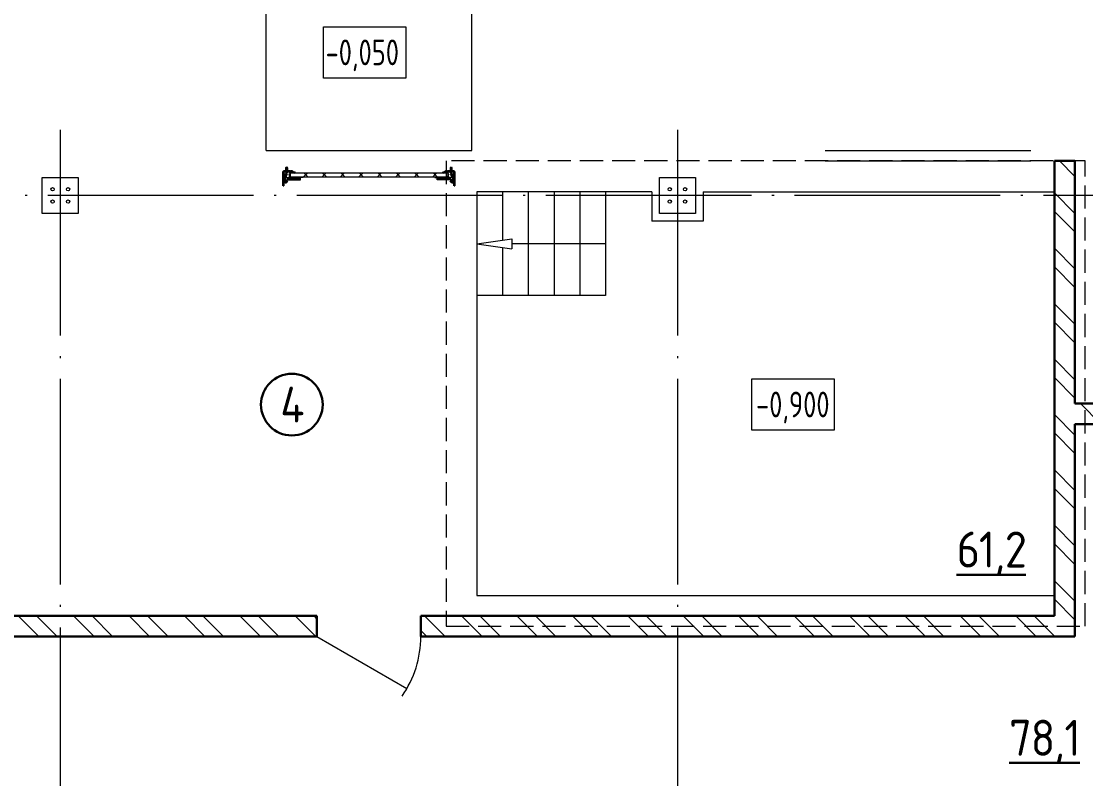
# Model space of a CAD drawing. Extents: x -965262 to 1142518, y -357520 to 71675.
# Drawn here: x -39857 to -29508, y -168826 to -161459 of the extents above; entities that cross this region are included whole.
import ezdxf

# ---------------------------------------------------------------- set-up
doc = ezdxf.new("R2010")
doc.units = 0
doc.header["$LTSCALE"] = 10
doc.linetypes.add('AM_DIN_F_W050x2', pattern=[3.125, 2.25, -0.875])
doc.linetypes.add('DOTE', pattern=[2.42, 2, -0.2, 0.02, -0.2])
doc.layers.get('0').update_dxf_attribs({"linetype": 'CONTINUOUS', "lineweight": 30})
doc.layers.add('DOTE', color=7, linetype='DOTE', lineweight=9)
doc.styles.add('GOST 2.304', font='isocpeur.ttf', dxfattribs={"width": 0.75, "height": 250})
doc.styles.add('GOST-2.304_Type-B', font='isocpeur.ttf', dxfattribs={"width": 0.9})

# ---------------------------------------------------------------- blocks, each defined once
blk = doc.blocks.new('anchor.bolt')
for p, q in [((-0.07, 0), (-0.07, -0.72)), ((0.07, 0), (0.07, -0.06)), ((-0.1, -0.04), (-0.07, -0.03)), ((-0.1, -0.04), (0.09, -0.06)), ((0.07, -0.07), (-0.1, -0.04)), ((-0.1, -0.11), (-0.07, -0.1)), ((-0.1, -0.11), (0.09, -0.13)), ((0.07, -0.14), (-0.1, -0.11)), ((-0.1, -0.18), (-0.07, -0.17)), ((-0.1, -0.18), (0.09, -0.2)), ((0.07, -0.21), (-0.1, -0.18)), ((-0.1, -0.25), (-0.07, -0.24)), ((-0.1, -0.25), (0.09, -0.27)), ((0.07, -0.28), (-0.1, -0.25)), ((-0.1, -0.32), (-0.07, -0.31)), ((-0.1, -0.32), (0.09, -0.34)), ((0.07, -0.35), (-0.1, -0.32)), ((-0.1, -0.39), (-0.07, -0.38)), ((-0.1, -0.39), (0.09, -0.41)), ((0.07, -0.42), (-0.1, -0.39)), ((-0.1, -0.46), (-0.07, -0.45)), ((-0.1, -0.46), (0.09, -0.48)), ((0.07, -0.49), (-0.1, -0.46)), ((-0.1, -0.53), (-0.07, -0.52)), ((-0.1, -0.53), (0.09, -0.55)), ((0.07, -0.56), (-0.1, -0.53)), ((-0.09, -0.6), (-0.07, -0.59)), ((-0.09, -0.6), (0.09, -0.62)), ((0.07, -0.63), (-0.09, -0.6)), ((-0.07, -0.72), (0, -0.8)), ((-0.04, -0.62), (-0.06, -0.63)), ((-0.06, -0.64), (-0.06, -0.63)), ((-0.06, -0.73), (-0.06, -0.64)), ((0, -0.79), (-0.06, -0.73)), ((-0.01, -0.63), (-0.04, -0.62)), ((-0.03, -0.63), (0, -0.79)), ((-0.03, -0.63), (0.01, -0.78)), ((-0.02, -0.63), (0.01, -0.77)), ((-0.01, -0.63), (0.02, -0.76)), ((0.03, -0.69), (-0.01, -0.63)), ((0, -0.64), (0.03, -0.75)), ((0, -0.8), (0.07, -0.72)), ((0, -0.79), (0.03, -0.74)), ((0.01, -0.66), (0.03, -0.74)), ((0.03, -0.74), (0.03, -0.69)), ((0.07, -0.06), (0.09, -0.06)), ((0.09, -0.06), (0.07, -0.07)), ((0.07, -0.07), (0.07, -0.13)), ((0.07, -0.13), (0.09, -0.13)), ((0.09, -0.13), (0.07, -0.14)), ((0.07, -0.14), (0.07, -0.2)), ((0.07, -0.2), (0.09, -0.2)), ((0.09, -0.2), (0.07, -0.21)), ((0.07, -0.21), (0.07, -0.27)), ((0.07, -0.27), (0.09, -0.27)), ((0.09, -0.27), (0.07, -0.28)), ((0.07, -0.28), (0.07, -0.34)), ((0.07, -0.33), (0.09, -0.34)), ((0.09, -0.34), (0.07, -0.35)), ((0.07, -0.35), (0.07, -0.41)), ((0.07, -0.4), (0.09, -0.41)), ((0.09, -0.41), (0.07, -0.42)), ((0.07, -0.42), (0.07, -0.48)), ((0.07, -0.47), (0.09, -0.48)), ((0.09, -0.48), (0.07, -0.49)), ((0.07, -0.49), (0.07, -0.55)), ((0.07, -0.55), (0.09, -0.55)), ((0.09, -0.55), (0.07, -0.56)), ((0.07, -0.56), (0.07, -0.62)), ((0.09, -0.62), (0.07, -0.63)), ((0.07, -0.62), (0.09, -0.62)), ((0.07, -0.63), (0.07, -0.72))]:
    blk.add_line(p, q)
blk.add_arc((0.16, -0.64), 0.222, 187.9982, 219.836)
blk = doc.blocks.new('Крепеж_ворот')
at = {"lineweight": 15}
h = blk.add_hatch(dxfattribs=at)
h.set_pattern_fill('ANSI31', color=256, scale=2, angle=180)
h.set_pattern_definition([(225, (746089.599, 74802.7244), (4.49013, -4.49013), [])])
h.paths.add_polyline_path([(746087, 74804), (746087, 74802), (746091, 74802), (746094, 74802), (746094, 74804)], flags=17)
h.paths.add_polyline_path([(746116, 74802, 0.165118), (746120, 74803), (746124, 74806, -0.301689), (746131, 74807), (746135, 74805, 0.130081), (746138, 74804), (746142, 74804), (746142, 74806), (746138, 74806, -0.130081), (746136, 74807), (746133, 74809, 0.301689), (746123, 74808), (746118, 74805, -0.165112), (746116, 74804), (746064, 74804, -0.414223), (746061, 74807), (746061, 74868), (746059, 74868), (746059, 74869), (746059, 74870), (746059, 74870), (746059, 74871), (746059, 74872), (746059, 74872), (746059, 74873), (746059, 74874), (746059, 74875), (746059, 74876), (746059, 74876), (746059, 74877), (746059, 74877), (746059, 74878), (746059, 74879), (746059, 74879), (746061, 74879), (746061, 74945), (746058, 74945), (746058, 74807, 0.41422), (746064, 74802)])
h = blk.add_hatch(dxfattribs=at)
h.set_pattern_fill('ANSI31', color=256, scale=2, angle=90)
h.set_pattern_definition([(135, (736343.8085, 75928.334), (-4.490128, -4.490128), [])])
edge = h.paths.add_edge_path()
edge.add_ellipse((746065, 74838), major_axis=(-1.67, 1.67), ratio=1, start_angle=45, end_angle=135, ccw=False)
edge.add_line((746063, 74838), (746063, 74868))
edge.add_line((746063, 74868), (746061, 74868))
edge.add_line((746061, 74868), (746061, 74838))
edge.add_ellipse((746065, 74838), major_axis=(-2.89, 2.89), ratio=1, start_angle=45, end_angle=135)
edge.add_line((746065, 74834), (746097, 74834))
edge.add_line((746097, 74834), (746097, 74836))
edge.add_line((746097, 74836), (746065, 74836))
edge = h.paths.add_edge_path()
edge.add_ellipse((746065, 74890), major_axis=(2.89, 2.89), ratio=1, start_angle=106, end_angle=135)
edge.add_line((746061, 74890), (746061, 74879))
edge.add_line((746061, 74879), (746063, 74879))
edge.add_line((746063, 74879), (746063, 74890))
edge.add_ellipse((746065, 74890), major_axis=(-1.67, 1.67), ratio=1, start_angle=16, end_angle=45, ccw=False)
edge.add_line((746063, 74891), (746070, 74904))
edge.add_ellipse((746079, 74899), major_axis=(7.45, 7.45), ratio=1, start_angle=-3, end_angle=106, ccw=False)
edge.add_line((746087, 74906), (746097, 74894))
edge.add_line((746097, 74894), (746099, 74895))
edge.add_line((746099, 74895), (746088, 74907))
edge.add_ellipse((746079, 74899), major_axis=(8.67, 8.67), ratio=1, start_angle=-3, end_angle=106)
edge.add_line((746068, 74905), (746062, 74892))
h = blk.add_hatch(color=256, dxfattribs=at)
h.dxf.hatch_style = 1
h.paths.add_polyline_path([(746146, 74809), (746143, 74810, 0.10613), (746142, 74810), (746136, 74809, -0.181324), (746135, 74810, 0.335683), (746120, 74809, -0.119126), (746119, 74809, 0.371631), (746118, 74808), (746118, 74808, 0.451909), (746119, 74807, 0.124341), (746121, 74808, -0.343618), (746134, 74808, 0.181324), (746137, 74808), (746143, 74808, -0.110452), (746143, 74808), (746147, 74807, -0.710497), (746147, 74805), (746143, 74804), (746136, 74804, -0.178994), (746133, 74805, 0.369834), (746130, 74805, -0.178993), (746127, 74804), (746122, 74804, 0.120709), (746122, 74804), (746120, 74803, -0.017147), (746119, 74802, 0.538795), (746120, 74802), (746127, 74802, 0.207608), (746131, 74804, -0.433918), (746132, 74804, 0.207608), (746135, 74802), (746143, 74802, 0.079707), (746143, 74802), (746148, 74804, 0.461502), (746149, 74807, -0.250825), (746149, 74808, -0.128039), (746173, 74816, 0.416657), (746174, 74816), (746174, 74817, 0.409849), (746173, 74817, 0.127248)])
for p, q in [((746058, 74807), (746058, 74945)), ((746058, 74945), (746061, 74945)), ((746061, 74879), (746061, 74945)), ((746059, 74879), (746063, 74879)), ((746059, 74868), (746059, 74879)), ((746059, 74868), (746063, 74868)), ((746061, 74879), (746061, 74890)), ((746061, 74807), (746061, 74868)), ((746061, 74838), (746061, 74868)), ((746068, 74905), (746062, 74892)), ((746070, 74904), (746063, 74891)), ((746063, 74838), (746063, 74890)), ((746064, 74883), (746063, 74883)), ((746064, 74865), (746063, 74865)), ((746064, 74883), (746064, 74874)), ((746067, 74880), (746064, 74883)), ((746064, 74875), (746064, 74873)), ((746064, 74874), (746064, 74865)), ((746067, 74868), (746064, 74865)), ((746097, 74836), (746065, 74836)), ((746097, 74834), (746065, 74834)), ((746067, 74880), (746067, 74875)), ((746067, 74873), (746067, 74868)), ((746087, 74906), (746097, 74894)), ((746088, 74907), (746099, 74895)), ((746097, 74894), (746099, 74895)), ((746097, 74834), (746097, 74836)), ((746064, 74804), (746116, 74804)), ((746064, 74802), (746116, 74802)), ((746079, 74806), (746102, 74806)), ((746079, 74806), (746079, 74804)), ((746079, 74804), (746102, 74804)), ((746082, 74814), (746081, 74813)), ((746081, 74813), (746081, 74806)), ((746099, 74814), (746082, 74814)), ((746086, 74813), (746086, 74806)), ((746095, 74813), (746095, 74806)), ((746099, 74814), (746100, 74813)), ((746100, 74813), (746100, 74806)), ((746102, 74806), (746102, 74804)), ((746118, 74805), (746123, 74808)), ((746120, 74803), (746124, 74806)), ((746135, 74805), (746131, 74807)), ((746136, 74807), (746133, 74809)), ((746142, 74806), (746138, 74806)), ((746138, 74804), (746142, 74804)), ((746142, 74806), (746142, 74804)), ((746142, 74804), (746142, 74806)), ((746143, 74804), (746147, 74805)), ((746143, 74802), (746148, 74804)), ((746174, 74817), (746174, 74816))]:
    blk.add_line(p, q)
for p, q in [((746061, 74879), (746061, 74881)), ((746061, 74834), (746061, 74868)), ((746063, 74883), (746063, 74874)), ((746063, 74874), (746063, 74865)), ((746073, 74842), (746073, 74905)), ((746073, 74896), (746077, 74892)), ((746073, 74851), (746077, 74855)), ((746074, 74886), (746074, 74861)), ((746074, 74880), (746076, 74880)), ((746074, 74867), (746076, 74867)), ((746076, 74886), (746076, 74883)), ((746076, 74883), (746076, 74886)), ((746076, 74886), (746077, 74886)), ((746076, 74864), (746076, 74883)), ((746077, 74873), (746076, 74880)), ((746076, 74880), (746076, 74867)), ((746077, 74873), (746076, 74867)), ((746076, 74864), (746076, 74861)), ((746076, 74864), (746076, 74861)), ((746076, 74861), (746077, 74861)), ((746077, 74886), (746077, 74892)), ((746077, 74861), (746077, 74855)), ((746081, 74898), (746081, 74886)), ((746081, 74849), (746081, 74861)), ((746087, 74898), (746082, 74898)), ((746082, 74886), (746087, 74886)), ((746082, 74861), (746087, 74861)), ((746087, 74849), (746082, 74849)), ((746087, 74899), (746087, 74898)), ((746087, 74886), (746087, 74898)), ((746087, 74886), (746098, 74886)), ((746087, 74849), (746087, 74861)), ((746087, 74861), (746098, 74861)), ((746087, 74847), (746087, 74849)), ((746099, 74885), (746099, 74883)), ((746099, 74883), (746099, 74864)), ((746099, 74882), (746100, 74882)), ((746099, 74865), (746100, 74865)), ((746099, 74862), (746099, 74864)), ((746100, 74861), (746100, 74886)), ((746100, 74886), (746110, 74886)), ((746100, 74861), (746110, 74861)), ((746110, 74861), (746110, 74886)), ((746110, 74881), (746225, 74881)), ((746110, 74865), (746212, 74865)), ((746114, 74877), (746225, 74877)), ((746250, 74859), (746250, 74863))]:
    blk.add_line(p, q, dxfattribs=at)
at = {"lineweight": 15, "ltscale": 0.5}
for p, q in [((746076, 74886), (746074, 74886)), ((746076, 74861), (746074, 74861))]:
    blk.add_line(p, q, dxfattribs=at)
at = {"lineweight": 15, "extrusion": (-1.7375e-14, 1, 0)}
for p, q in [((746113, 74884), (746225, 74884)), ((746113, 74863), (746113, 74884)), ((746113, 74863), (746136, 74863)), ((746117, 74857), (746117, 74829)), ((746117, 74826), (746119, 74823)), ((746119, 74823), (746123, 74825)), ((746121, 74857), (746121, 74829)), ((746123, 74825), (746121, 74828)), ((746123, 74863), (746123, 74863)), ((746250, 74863), (746123, 74863)), ((746250, 74859), (746123, 74859)), ((746124, 74840), (746124, 74849)), ((746136, 74882), (746157, 74882)), ((746136, 74863), (746136, 74882)), ((746157, 74882), (746157, 74863)), ((746157, 74863), (746212, 74863))]:
    blk.add_line(p, q, dxfattribs=at)
at = {"lineweight": 15, "ltscale": 0.5, "extrusion": (-1.7375e-14, 1, 0)}
for p, q in [((746113, 74880), (746225, 74880)), ((746136, 74866), (746113, 74866)), ((746115, 74871), (746120, 74871)), ((746121, 74857), (746117, 74857)), ((746117, 74852), (746117, 74854)), ((746121, 74840), (746117, 74840)), ((746117, 74837), (746117, 74835)), ((746121, 74829), (746117, 74829)), ((746120, 74839), (746120, 74850)), ((746124, 74848), (746120, 74848)), ((746124, 74841), (746120, 74841)), ((746123, 74869), (746123, 74863)), ((746123, 74863), (746123, 74859)), ((746140, 74863), (746140, 74859)), ((746153, 74863), (746153, 74859)), ((746212, 74866), (746157, 74866)), ((746173, 74863), (746173, 74859))]:
    blk.add_line(p, q, dxfattribs=at)
at = {"lineweight": 15, "extrusion": (-2.77556e-16, -1, 0)}
for p, q in [((746225, 74866), (746114, 74866)), ((746128, 74866), (746128, 74863)), ((746138, 74866), (746138, 74863)), ((746164, 74866), (746164, 74863)), ((746174, 74866), (746174, 74863)), ((746201, 74866), (746201, 74863)), ((746210, 74866), (746210, 74863)), ((746225, 74884), (746225, 74863))]:
    blk.add_line(p, q, dxfattribs=at)
at = {"extrusion": (-1, -4.26669e-14, 0)}
for p, q in [((746118, 74808), (746118, 74808)), ((746136, 74809), (746142, 74810)), ((746143, 74808), (746137, 74808)), ((746143, 74810), (746146, 74809)), ((746147, 74807), (746143, 74808))]:
    blk.add_line(p, q, dxfattribs=at)
at = {"extrusion": (-1, -4.2422e-14, 1.22461e-16)}
for p, q in [((746119, 74803), (746122, 74804)), ((746127, 74802), (746120, 74802)), ((746122, 74804), (746127, 74804)), ((746143, 74802), (746135, 74802)), ((746136, 74804), (746143, 74804))]:
    blk.add_line(p, q, dxfattribs=at)
at = {"lineweight": 15}
for centre, radius, start, end in [((746079, 74899), 8.28, 0, 136.0097), ((746079, 74847), 8.28, 223.9903, 0), ((746077, 74883), 0.956, 180, 270), ((746077, 74883), 0.75, 180, 270), ((746077, 74864), 0.956, 90, 180), ((746077, 74864), 0.75, 90, 180), ((746076, 74892), 0.375, 0, 45), ((746076, 74855), 0.375, 315, 0), ((746082, 74898), 0.375, 91, 180), ((746082, 74886), 0.75, 180, 270), ((746082, 74861), 0.75, 90, 180), ((746082, 74849), 0.375, 180, 269), ((746098, 74885), 0.375, 0, 90), ((746098, 74862), 0.375, 270, 0), ((746123, 74857), 5.92, 90, 180), ((746123, 74829), 5.92, 180, 199.6464), ((746123, 74857), 1.87, 90, 180), ((746129, 74855), 8.15, 194.9986, 233.9214), ((746129, 74833), 8.15, 126.0786, 165.0014), ((746123, 74829), 1.87, 180, 185.5313)]:
    blk.add_arc(centre, radius, start, end, dxfattribs=at)
at = {"lineweight": 15, "ltscale": 0.5}
for centre, radius, start, end in [((746119, 74852), 2.25, 195, 270), ((746119, 74836), 2.25, 90, 165), ((746119, 74850), 0.375, 0, 90), ((746119, 74839), 0.375, 270, 0)]:
    blk.add_arc(centre, radius, start, end, dxfattribs=at)
for centre, radius, start, end in [((746064, 74807), 5.62, 180, 270), ((746064, 74807), 3.11, 180, 270), ((746082, 74804), 10.4, 68.2753, 87.8782), ((746091, 74798), 16.2, 73.306, 107.292), ((746099, 74804), 10.4, 92.1218, 111.7247), ((746116, 74807), 3.11, 270, 307.5043), ((746116, 74807), 5.62, 270, 307.5043), ((746119, 74808), 0.586, 91.7247, 173.2711), ((746119, 74807), 0.586, 173.2711, 270.547), ((746118, 74812), 3.52, 271.7247, 298.8983), ((746118, 74812), 5.21, 270.547, 298.8983), ((746128, 74799), 12.4, 54.8903, 129.1143), ((746128, 74799), 10.7, 54.8903, 130.7448), ((746128, 74801), 8.97, 60.3534, 127.5043), ((746128, 74801), 8.97, 60.3534, 127.5043), ((746128, 74801), 8.97, 60.3534, 127.5043), ((746128, 74801), 6.46, 60.3534, 127.5043), ((746136, 74811), 3.54, 234.8903, 276), ((746136, 74811), 1.86, 234.8903, 276), ((746138, 74810), 5.62, 240.3534, 270), ((746138, 74810), 3.11, 240.3534, 270), ((746143, 74810), 0.292, 71.7675, 96), ((746143, 74808), 0.292, 70.7873, 96), ((746176, 74761), 56.8, 93.2805, 122.2878), ((746147, 74806), 0.562, 289.2127, 70.7873), ((746147, 74806), 2.25, 288.2291, 27.3228), ((746176, 74765), 50.3, 93.6593, 122.8448), ((746150, 74807), 0.586, 151, 207.3228), ((746173, 74817), 0.6, 4.1357, 93.2805), ((746173, 74816), 0.6, 273.6593, 4.1357)]:
    blk.add_arc(centre, radius, start, end)
at = {"extrusion": (-1.22461e-16, -5.20252e-30, -1)}
for centre, radius, start, end in [((-746120, 74802), 0.187, 270, 62.4687), ((-746122, 74803), 0.586, 62.4687, 90), ((-746127, 74809), 4.69, 229.4077, 270), ((-746127, 74807), 4.69, 223.0863, 270), ((-746131, 74803), 2.32, 49.4077, 130.5923), ((-746131, 74803), 0.637, 43.0863, 136.9137), ((-746135, 74807), 4.69, 270, 316.9137), ((-746136, 74809), 4.69, 270, 310.5923), ((-746143, 74804), 0.292, 250.7873, 270), ((-746143, 74802), 0.292, 251.7709, 270)]:
    blk.add_arc(centre, radius, start, end, dxfattribs=at)
at = {"extrusion": (0, 0, -1)}
for centre, major_axis, start_param, end_param in [((746065, 74890), (2.89, 2.89), 3.926991, 4.433136), ((746065, 74838), (-2.89, 2.89), 3.926991, 5.497787), ((746065, 74890), (-1.67, 1.67), 5.497787, 6.003933), ((746065, 74838), (-1.67, 1.67), 3.926991, 5.497787), ((746079, 74899), (8.67, 8.67), 4.433136, 6.335545), ((746079, 74899), (7.45, 7.45), 4.433136, 6.335545)]:
    blk.add_ellipse(centre, major_axis=major_axis, ratio=1, start_param=start_param, end_param=end_param, dxfattribs=at)
for points in [[(746067, 74875), (746066, 74875), (746064, 74875)], [(746064, 74873), (746066, 74873), (746067, 74873)]]:
    blk.add_rational_spline(points, [1, 1.01284142743, 1], degree=2)
at = {"lineweight": 15, "ltscale": 0.5}
for points, knots in [([(746115, 74871), (746115, 74871), (746114, 74871), (746114, 74871), (746114, 74872), (746113, 74872), (746113, 74872), (746113, 74873), (746113, 74873), (746113, 74873)], [0.37141352, 0.37141352, 0.37141352, 0.37141352, 0.39402571, 0.39402571, 0.41663789, 0.41663789, 0.43959523, 0.43959523, 0.46255257, 0.46255257, 0.46255257, 0.46255257]), ([(746123, 74869), (746123, 74869), (746123, 74869), (746122, 74870), (746122, 74870), (746122, 74871), (746122, 74871), (746121, 74871), (746121, 74871), (746120, 74871)], [0.28027447, 0.28027447, 0.28027447, 0.28027447, 0.30323181, 0.30323181, 0.32618916, 0.32618916, 0.34880134, 0.34880134, 0.37141352, 0.37141352, 0.37141352, 0.37141352])]:
    blk.add_open_spline(points, degree=3, knots=knots, dxfattribs=at)
at = {"lineweight": 15}
for points in [[(746117, 74827), (746117, 74827), (746117, 74826), (746117, 74826)], [(746121, 74828), (746121, 74828), (746121, 74828), (746121, 74829)]]:
    blk.add_open_spline(points, degree=3, dxfattribs=at)
at = {"xscale": -50.80000000000001, "yscale": 50.80000000000001, "zscale": 50.80000000000001}
blk.add_blockref('anchor.bolt', (746091, 74804), dxfattribs=at)

msp = doc.modelspace()

# ---------------------------------------------------------------- hatches: boundary and pattern name
at = {"lineweight": 15}
h = msp.add_hatch(dxfattribs=at)
h.set_pattern_fill('ANSI32', scale=40, angle=90, style=0)
h.set_pattern_definition([(135, (-41513.9, -162921.8), (-269.4077, -269.4077), []), (135, (-41513.9, -162742.18), (-269.4077, -269.4077), [])])
h.paths.add_polyline_path([(-41427.2, -162817.1), (-41627.2, -162817.1), (-41627.2, -163152.1), (-41427.2, -163152.1)])
h.paths.add_polyline_path([(-41427.2, -163152.1), (-41627.2, -163152.1), (-41627.2, -164477.1), (-43632.2, -164477.1), (-43632.2, -164677.1), (-41427.2, -164677.1)])
h.paths.add_polyline_path([(-43832.2, -164477.1), (-45352.2, -164477.1), (-45352.2, -167242.1), (-45152.2, -167242.1), (-45152.2, -164677.1), (-43832.2, -164677.1)], flags=16)
h.paths.add_polyline_path([(-43632.2, -164677.1), (-43832.2, -164677.1), (-43832.2, -167242.1), (-43632.2, -167242.1)], flags=17)
h.paths.add_polyline_path([(-43632.2, -163152.1), (-43832.2, -163152.1), (-43832.2, -164477.1), (-43632.2, -164477.1)], flags=17)
h.paths.add_polyline_path([(-43632.2, -162817.1), (-43832.2, -162817.1), (-43832.2, -163152.1), (-43632.2, -163152.1)])
h.paths.add_polyline_path([(-56992.4, -172937.1), (-57392.4, -172937.1), (-57392.4, -173327.1), (-56992.4, -173327.1)])
h.paths.add_polyline_path([(-59982.4, -172937.1), (-60382.4, -172937.1), (-60382.4, -173327.1), (-59982.4, -173327.1)], flags=17)
h.paths.add_polyline_path([(-49062.4, -172002.1), (-49452.4, -172002.1), (-49452.4, -172402.1), (-49062.4, -172402.1)], flags=17)
h.paths.add_polyline_path([(-64417.4, -182372.1), (-64492.4, -182372.1), (-64492.4, -183072.1), (-65377.4, -183072.1), (-65377.4, -183172.1), (-64417.4, -183172.1)], flags=17)
h.paths.add_polyline_path([(-63352.4, -183072.1), (-64292.4, -183072.1), (-64292.4, -182372.1), (-64317.4, -182372.1), (-64317.4, -183172.1), (-63352.4, -183172.1)])
h.paths.add_polyline_path([(-64417.4, -181472.1), (-64492.4, -181472.1), (-64492.4, -181662.1), (-64417.4, -181662.1)], flags=16)
h.paths.add_polyline_path([(-64292.4, -181472.1), (-64317.4, -181472.1), (-64317.4, -181662.1), (-64292.4, -181662.1)], flags=17)
h.paths.add_polyline_path([(-65377.4, -181472.1), (-65427.4, -181472.1), (-65427.4, -183072.1), (-65377.4, -183072.1)], flags=17)
h.paths.add_polyline_path([(-65477.4, -181472.1), (-65627.4, -181472.1), (-65627.4, -183272.1), (-65477.4, -183272.1)], flags=17)
h.paths.add_polyline_path([(-41427.2, -162817.1), (-41627.2, -162817.1), (-41627.2, -163152.1), (-41427.2, -163152.1)])
h.paths.add_polyline_path([(-69477.4, -185722), (-69787.4, -185722), (-69787.4, -185922), (-69477.4, -185922)])
h.paths.add_polyline_path([(-69262.4, -185722), (-69477.4, -185722), (-69477.4, -185922), (-69262.4, -185922)])
h.paths.add_polyline_path([(-67662.4, -185722), (-68062.4, -185722), (-68062.4, -185922), (-67662.4, -185922)])
h.paths.add_polyline_path([(-66352.4, -185722), (-66752.4, -185722), (-66752.4, -185922), (-66352.4, -185922)])
h.paths.add_polyline_path([(-64752.4, -185722), (-65152.4, -185722), (-65152.4, -185922), (-64752.4, -185922)])
h.paths.add_polyline_path([(-63477.4, -185722), (-63552.4, -185722), (-63552.4, -185922), (-63477.4, -185922)])
h.paths.add_polyline_path([(-63477.4, -162717.1), (-63812.4, -162717.1), (-63812.4, -162917.1), (-63477.4, -162917.1)])
h.paths.add_polyline_path([(-63152.4, -162717.1), (-63477.4, -162717.1), (-63477.4, -162917.1), (-63352.4, -162917.1), (-63352.4, -162977.1), (-63302.4, -162977.1), (-63302.4, -163152.1), (-63152.4, -163152.1)])
h.paths.add_polyline_path([(-63152.4, -163152.1), (-63302.4, -163152.1), (-63302.4, -163327.1), (-63352.4, -163327.1), (-63352.4, -168977.1), (-63302.4, -168977.1), (-63302.4, -169152.1), (-63152.4, -169152.1)])
h.paths.add_polyline_path([(-63152.4, -169152.1), (-63302.4, -169152.1), (-63302.4, -169327.1), (-63352.4, -169327.1), (-63352.4, -174977.1), (-63302.4, -174977.1), (-63302.4, -175152.1), (-63152.4, -175152.1), (-63152.4, -173527.1), (-57477.4, -173527.1), (-57477.4, -173327.1), (-63152.4, -173327.1)])
h.paths.add_polyline_path([(-63152.4, -175152.1), (-63302.4, -175152.1), (-63302.4, -175327.1), (-63352.4, -175327.1), (-63352.4, -178262.1), (-63152.4, -178262.1)])
h.paths.add_polyline_path([(-63152.4, -179262.1), (-63352.4, -179262.1), (-63352.4, -179462.1), (-63477.4, -179462.1), (-63477.4, -179662.1), (-63352.4, -179662.1), (-63352.4, -179862.1), (-63152.4, -179862.1)])
h.paths.add_polyline_path([(-63477.4, -179462.1), (-66477.4, -179462.1), (-66477.4, -179662.1), (-63477.4, -179662.1)])
h.paths.add_polyline_path([(-66477.4, -179462.1), (-69477.4, -179462.1), (-69477.4, -179662.1), (-68187.4, -179662.1), (-68187.4, -179862.1), (-67987.4, -179862.1), (-67987.4, -179662.1), (-66477.4, -179662.1)])
h.paths.add_polyline_path([(-69477.4, -179462.1), (-69787.4, -179462.1), (-69787.4, -179662.1), (-69477.4, -179662.1)])
h.paths.add_polyline_path([(-69477.4, -181272.1), (-69787.4, -181272.1), (-69787.4, -181472.1), (-69477.4, -181472.1)])
h.paths.add_polyline_path([(-67587.4, -181272.1), (-67987.4, -181272.1), (-67987.4, -181152.1), (-68187.4, -181152.1), (-68187.4, -181272.1), (-69477.4, -181272.1), (-69477.4, -181472.1), (-67587.4, -181472.1)])
h.paths.add_polyline_path([(-67987.4, -180872.1), (-68187.4, -180872.1), (-68187.4, -181152.1), (-67987.4, -181152.1)])
h.paths.add_polyline_path([(-66477.4, -181327.1), (-66652.4, -181327.1), (-66652.4, -181272.1), (-66677.4, -181272.1), (-66677.4, -181472.1), (-66477.4, -181472.1)])
h.paths.add_polyline_path([(-65277.4, -181272.1), (-66302.4, -181272.1), (-66302.4, -181327.1), (-66477.4, -181327.1), (-66477.4, -181472.1), (-65477.4, -181472.1), (-65477.4, -183272.1), (-63477.4, -183272.1), (-63477.4, -183172.1), (-64317.4, -183172.1), (-64317.4, -182372.1), (-64417.4, -182372.1), (-64417.4, -183172.1), (-65377.4, -183172.1), (-65377.4, -181472.1), (-65277.4, -181472.1)])
h.paths.add_polyline_path([(-63152.4, -181472.1), (-62752.9, -181472.1), (-62752.9, -181272.1), (-63152.4, -181272.1), (-63152.4, -181152.1), (-63302.4, -181152.1), (-63302.4, -181327.1), (-63477.4, -181327.1), (-63477.4, -181472.1), (-63352.4, -181472.1), (-63352.4, -183172.1), (-63477.4, -183172.1), (-63477.4, -183272.1), (-63352.4, -183272.1), (-63352.4, -185722), (-63477.4, -185722), (-63477.4, -185922), (-63152.4, -185922)])
h.paths.add_polyline_path([(-63477.4, -181327.1), (-63652.4, -181327.1), (-63652.4, -181272.1), (-64567.4, -181272.1), (-64567.4, -181472.1), (-64417.4, -181472.1), (-64417.4, -181662.1), (-64317.4, -181662.1), (-64317.4, -181472.1), (-63477.4, -181472.1)], flags=17)
h.paths.add_polyline_path([(-63152.4, -180872.1), (-63352.4, -180872.1), (-63352.4, -180977.1), (-63302.4, -180977.1), (-63302.4, -181152.1), (-63152.4, -181152.1)])
h.paths.add_polyline_path([(-61442.9, -181152.1), (-61642.9, -181152.1), (-61642.9, -181272.1), (-61842.9, -181272.1), (-61842.9, -181472.1), (-61442.9, -181472.1), (-61442.9, -181377.1)])
h.paths.add_polyline_path([(-61442.9, -175252.1), (-57652.4, -175252.1), (-57652.4, -175152.1), (-61642.9, -175152.1), (-61642.9, -181152.1), (-61442.9, -181152.1)])
h.paths.add_polyline_path([(-57652.4, -175052.1), (-61642.9, -175052.1), (-61642.9, -175152.1), (-57652.4, -175152.1)], flags=16)
h.paths.add_polyline_path([(-51652.4, -175152.1), (-57302.4, -175152.1), (-57302.4, -175252.1), (-51652.4, -175252.1)])
h.paths.add_polyline_path([(-51652.4, -175052.1), (-57302.4, -175052.1), (-57302.4, -175152.1), (-51652.4, -175152.1)])
h.paths.add_polyline_path([(-50862.4, -175152.1), (-51302.4, -175152.1), (-51302.4, -175252.1), (-50862.4, -175252.1)])
h.paths.add_polyline_path([(-50862.4, -175052.1), (-51302.4, -175052.1), (-51302.4, -175152.1), (-50862.4, -175152.1)])
h.paths.add_polyline_path([(-53877.4, -173377.1), (-54052.4, -173377.1), (-54052.4, -173327.1), (-57477.4, -173327.1), (-57477.4, -173527.1), (-53877.4, -173527.1)])
h.paths.add_polyline_path([(-51477.4, -173377.1), (-51652.4, -173377.1), (-51652.4, -173327.1), (-53702.4, -173327.1), (-53702.4, -173377.1), (-53877.4, -173377.1), (-53877.4, -173527.1), (-51477.4, -173527.1)])
h.paths.add_polyline_path([(-51152.4, -173202.1), (-51302.4, -173202.1), (-51302.4, -173377.1), (-51477.4, -173377.1), (-51477.4, -173527.1), (-51152.4, -173527.1)])
h.paths.add_polyline_path([(-51152.4, -169152.1), (-51352.4, -169152.1), (-51352.4, -173027.1), (-51302.4, -173027.1), (-51302.4, -173202.1), (-51152.4, -173202.1)])
h.paths.add_polyline_path([(-51152.4, -168152.1), (-51302.4, -168152.1), (-51302.4, -168327.1), (-51352.4, -168327.1), (-51352.4, -169152.1), (-51152.4, -169152.1)])
h.paths.add_polyline_path([(-47162.4, -167242.1), (-51152.4, -167242.1), (-51152.4, -163152.1), (-51352.4, -163152.1), (-51352.4, -167977.1), (-51302.4, -167977.1), (-51302.4, -168152.1), (-51152.4, -168152.1), (-51152.4, -167442.1), (-47162.4, -167442.1)])
h.paths.add_polyline_path([(-51152.4, -162717.1), (-51352.4, -162717.1), (-51352.4, -163152.1), (-51152.4, -163152.1)])
h.paths.add_polyline_path([(-45477.4, -167242.1), (-46152.4, -167242.1), (-46152.4, -167442.1), (-45477.4, -167442.1)])
h.paths.add_polyline_path([(-39477.4, -167242.1), (-45152.2, -167242.1), (-45152.2, -164677.1), (-41427.2, -164677.1), (-41427.2, -163152.1), (-41627.2, -163152.1), (-41627.2, -164477.1), (-45352.2, -164477.1), (-45352.2, -167242.1), (-45477.4, -167242.1), (-45477.4, -167442.1), (-39477.4, -167442.1)])
h.paths.add_polyline_path([(-36982.4, -167242.1), (-39477.4, -167242.1), (-39477.4, -167442.1), (-36982.4, -167442.1)])
h.paths.add_polyline_path([(-33477.4, -167242.1), (-35972.4, -167242.1), (-35972.4, -167442.1), (-33477.4, -167442.1)])
h.paths.add_polyline_path([(-27602.4, -163327.1), (-27652.4, -163327.1), (-27652.4, -163152.1), (-27802.4, -163152.1), (-27802.4, -165177.1), (-28202.2, -165177.1), (-28202.2, -165377.1), (-27802.4, -165377.1), (-27802.4, -166082.1), (-27602.4, -166082.1)])
h.paths.add_polyline_path([(-27652.4, -162977.1), (-27602.4, -162977.1), (-27602.4, -162817.1), (-27802.4, -162817.1), (-27802.4, -163152.1), (-27652.4, -163152.1)])
h.paths.add_polyline_path([(-29612.4, -162817.1), (-29812.4, -162817.1), (-29812.4, -163152.1), (-29612.4, -163152.1)])
h.paths.add_polyline_path([(-29447.5, -164695.1), (-28099.7, -164695.1), (-28099.7, -164191.1), (-29447.5, -164191.1)], flags=9)
h.paths.add_polyline_path([(-49852.4, -175252.1), (-49852.4, -175052.1), (-49652.4, -175052.1), (-49652.4, -169052.1), (-29192.4, -169052.1), (-29192.4, -169252.1), (-49452.4, -169252.1), (-49452.4, -175252.1)])
h.paths.add_polyline_path([(-29612.4, -167442.1), (-33477.4, -167442.1), (-33477.4, -167242.1), (-29812.4, -167242.1), (-29812.4, -163152.1), (-29612.4, -163152.1), (-29612.4, -165177.1), (-29212.2, -165177.1), (-29212.2, -165377.1), (-29612.4, -165377.1)])
h.paths.add_polyline_path([(-28182.4, -169252.1), (-27782.4, -169252.1), (-27782.4, -169052.1), (-28182.4, -169052.1)])
h.paths.add_polyline_path([(-27702.4, -175477.1), (-21142.4, -175477.1), (-21142.4, -175277.1), (-27702.4, -175277.1)])
h.paths.add_polyline_path([(-27702.4, -181027.1), (-21142.4, -181027.1), (-21142.4, -180827.1), (-27702.4, -180827.1)])
h = msp.add_hatch(dxfattribs=at)
h.set_pattern_fill('ANSI37', scale=40, angle=270)
h.set_pattern_definition([(315, (-37989.39, -162952.02), (89.8026, 89.8026), []), (45, (-37989.39, -162952.02), (-89.8026, 89.8026), [])])
h.paths.add_polyline_path([(-37243.8, -162933), (-38743.8, -162933), (-38743.8, -162973), (-37243.8, -162973)])
h.paths.add_polyline_path([(-38343.8, -162933), (-38743.8, -162933), (-38743.8, -162973), (-38343.8, -162973)], flags=16)
h.paths.add_polyline_path([(-38343.8, -162973), (-35711.1, -162973), (-35711.1, -162933), (-38343.8, -162933)])

# ---------------------------------------------------------------- linework, layer by layer
at = {"color": 7, "lineweight": 15, "ltscale": 0.3}
for p, q in [((-37477.2, -162717, -1451.3), (-37477.2, -161317, -1451.3)), ((-35477.2, -162717, -1451.3), (-35477.2, -161317, -1451.3)), ((-37477.2, -162717, -1451.3), (-35477.2, -162717, -1451.3))]:
    msp.add_line(p, q, dxfattribs=at)
at = {"color": 7, "lineweight": 15}
for p, q in [((-36917.4, -161512.2, -1451.3), (-36117.4, -161512.2, -1451.3)), ((-36917.4, -162012.2, -1451.3), (-36917.4, -161512.2, -1451.3)), ((-36117.4, -161512.2, -1451.3), (-36117.4, -162012.2, -1451.3)), ((-36117.4, -162012.2, -1451.3), (-36917.4, -162012.2, -1451.3)), ((-32042.2, -162717.1, -3259.8), (-30042.2, -162717.1, -3259.8)), ((-32042.2, -162817.1, -3259.8), (-30042.2, -162817.1, -3259.8)), ((-39652.4, -163327.1, -4711.1), (-39652.4, -162977.1, -4711.1)), ((-39652.4, -162977.1, -4711.1), (-39302.4, -162977.1, -4711.1)), ((-39302.4, -162977.1, -4711.1), (-39302.4, -163327.1, -4711.1)), ((-37243.8, -162933, -1451.3), (-35711.1, -162933, -1451.3)), ((-37243.8, -162933, -1451.3), (-37243.8, -162973, -1451.3)), ((-37243.8, -162973, -1451.3), (-35711.1, -162973, -1451.3)), ((-35711.1, -162933, -1451.3), (-35711.1, -162973, -1451.3)), ((-33652.4, -163327.1, -4711.1), (-33652.4, -162977.1, -4711.1)), ((-33652.4, -162977.1, -4711.1), (-33302.4, -162977.1, -4711.1)), ((-33302.4, -162977.1, -4711.1), (-33302.4, -163327.1, -4711.1)), ((-33727.4, -163117.1, -4711.1), (-35427.4, -163117.1, -3259.8)), ((-35427.4, -163117.1, -3259.8), (-35427.4, -167042.1, -3259.8)), ((-35177.4, -163117.1, -3259.8), (-35177.4, -163586, -3259.8)), ((-34927.4, -163117.1, -3259.8), (-34927.4, -164127.1, -3259.8)), ((-34677.4, -163117.1, -3259.8), (-34677.4, -164127.1, -3259.8)), ((-34427.4, -163117.1, -3259.8), (-34427.4, -164127.1, -3259.8)), ((-34177.4, -163117.1, -3259.8), (-34177.4, -164127.1, -3259.8)), ((-33727.4, -163117.1, -4711.1), (-33727.4, -163402.1, -4711.1)), ((-33227.4, -163117.1, -4711.1), (-29812.4, -163117.1, -3259.8)), ((-33227.4, -163117.1, -4711.1), (-33227.4, -163402.1, -4711.1)), ((-39302.4, -163327.1, -4711.1), (-39652.4, -163327.1, -4711.1)), ((-33227.4, -163402.1, -4711.1), (-33727.4, -163402.1, -4711.1)), ((-33302.4, -163327.1, -4711.1), (-33652.4, -163327.1, -4711.1)), ((-35427.4, -163622.1, -3259.8), (-35088.1, -163573.1, -3259.8)), ((-35088.1, -163573.1, -3259.8), (-35088.1, -163671.1, -3259.8)), ((-35427.4, -163622.1, -3259.8), (-35088.1, -163671.1, -3259.8)), ((-35177.4, -163658.2, -3259.8), (-35177.4, -164127.1, -3259.8)), ((-34177.4, -163622.1, -3259.8), (-35088.1, -163622.1, -3259.8)), ((-34177.4, -164127.1, -3259.8), (-35427.4, -164127.1, -3259.8)), ((-32753.4, -164936.7, -3259.8), (-31953.4, -164936.7, -3259.8)), ((-32753.4, -165436.7, -3259.8), (-32753.4, -164936.7, -3259.8)), ((-31953.4, -164936.7, -3259.8), (-31953.4, -165436.7, -3259.8)), ((-31953.4, -165436.7, -3259.8), (-32753.4, -165436.7, -3259.8)), ((-36982.4, -167442.1, -3259.8), (-36107.7, -167947.1, -3259.8))]:
    msp.add_line(p, q, dxfattribs=at)
at = {"color": 2, "linetype": 'AM_DIN_F_W050x2', "lineweight": 15, "ltscale": 10}
for p, q in [((-35727.4, -162817.1, -3259.8), (-35727.4, -167342.1, -3259.8)), ((-29512.4, -162817.1, -3259.8), (-35727.4, -162817.1, -4711.1))]:
    msp.add_line(p, q, dxfattribs=at)
at = {"color": 7, "extrusion": (0, 0, -1)}
for p, q in [((-29812.4, -167242.1, -3259.8), (-29812.4, -162817.1, -3259.8)), ((-29812.4, -162817.1, -3259.8), (-29612.4, -162817.1, -3259.8)), ((-29612.4, -162817.1, -3259.8), (-29612.4, -165177.1, -3259.8)), ((-29612.4, -165377.1, -3259.8), (-29612.4, -167442.1, -3259.8)), ((-46152.4, -167242.1, -3259.8), (-36982.4, -167242.1, -3259.8)), ((-36982.4, -167242.1, -3259.8), (-36982.4, -167442.1, -3259.8)), ((-35972.4, -167242.1, -3259.8), (-29812.4, -167242.1, -3259.8)), ((-35972.4, -167442.1, -3259.8), (-35972.4, -167242.1, -3259.8)), ((-36982.4, -167442.1, -3259.8), (-46152.4, -167442.1, -3259.8)), ((-29612.4, -167442.1, -3259.8), (-35972.4, -167442.1, -3259.8))]:
    msp.add_line(p, q, dxfattribs=at)
at = {"color": 2, "linetype": 'AM_DIN_F_W050x2', "lineweight": 15, "ltscale": 10, "extrusion": (0, 0, -1)}
for p, q in [((-29512.4, -167342.1, -3259.8), (-29512.4, -162817.1, -3259.8)), ((-35727.4, -167342.1, -3259.8), (-29512.4, -167342.1, -3259.8))]:
    msp.add_line(p, q, dxfattribs=at)
at = {"color": 7}
for p, q in [((-29212.2, -165177.1, -3259.8), (-29612.4, -165177.1, -1451.3)), ((-29212.2, -165377.1, -3259.8), (-29612.4, -165377.1, -1451.3))]:
    msp.add_line(p, q, dxfattribs=at)
at = {"color": 7, "lineweight": 15, "extrusion": (0, 0, -1)}
msp.add_line((-35427.4, -167042.1, -3259.8), (-29812.4, -167042.1, -3259.8), dxfattribs=at)
at = {"color": 7, "lineweight": 15}
for centre in [(-39552.4, -163092.1, -4711.1), (-39402.4, -163092.1, -4711.1), (-33552.4, -163092.1, -4711.1), (-33402.4, -163092.1, -4711.1), (-39552.4, -163212.1, -4711.1), (-39402.4, -163212.1, -4711.1), (-33552.4, -163212.1, -4711.1), (-33402.4, -163212.1, -4711.1)]:
    msp.add_circle(centre, 16, dxfattribs=at)
at = {"color": 7}
msp.add_circle((-37226.5, -165186.7, -7970.9), 300, dxfattribs=at)
at = {"color": 7, "lineweight": 15}
msp.add_arc((-36982.4, -167442.1, -3259.8), 1010, 325, 0, dxfattribs=at)
at = {"color": 7}
for points in [[(-37303.6, -162988.3, -4711.1), (-37301.8, -162988.3, -4711.1), (-37300.5, -162988.3, -4711.1)], [(-37303.6, -162988.3, -4711.1), (-37301.8, -162988.3, -4711.1), (-37300.5, -162988.3, -4711.1)], [(-37303.6, -162988.3, -4711.1), (-37301.8, -162988.3, -4711.1), (-37300.5, -162988.3, -4711.1)], [(-37300.5, -162990.6, -4711.1), (-37301.8, -162990.6, -4711.1), (-37303.6, -162990.6, -4711.1)], [(-37300.5, -162990.6, -4711.1), (-37301.8, -162990.6, -4711.1), (-37303.6, -162990.6, -4711.1)], [(-37300.5, -162990.6, -4711.1), (-37301.8, -162990.6, -4711.1), (-37303.6, -162990.6, -4711.1)], [(-35651.2, -162988.3, -4711.1), (-35653, -162988.3, -4711.1), (-35654.3, -162988.3, -4711.1)], [(-35651.2, -162988.3, -4711.1), (-35653, -162988.3, -4711.1), (-35654.3, -162988.3, -4711.1)], [(-35651.2, -162988.3, -4711.1), (-35653, -162988.3, -4711.1), (-35654.3, -162988.3, -4711.1)], [(-35654.3, -162990.6, -4711.1), (-35653, -162990.6, -4711.1), (-35651.2, -162990.6, -4711.1)], [(-35654.3, -162990.6, -4711.1), (-35653, -162990.6, -4711.1), (-35651.2, -162990.6, -4711.1)], [(-35654.3, -162990.6, -4711.1), (-35653, -162990.6, -4711.1), (-35651.2, -162990.6, -4711.1)]]:
    msp.add_rational_spline(points, [1, 1.01284142743, 1], degree=2, dxfattribs=at)
at = {"layer": 'DOTE', "color": 7, "ltscale": 100, "extrusion": (0, -1, 0)}
for p, q in [((-39477.4, -162515.3, -4711.1), (-39477.4, -237687.4, -4711.1)), ((-33477.4, -162515.3, -4711.1), (-33477.4, -237687.4, -4711.1))]:
    msp.add_line(p, q, dxfattribs=at)
at = {"layer": 'DOTE', "color": 7, "ltscale": 100}
msp.add_line((-20658.1, -163152.1, -4711.1), (-73832.7, -163152.1, -4711.1), dxfattribs=at)

# ---------------------------------------------------------------- block references
at = {"color": 7, "xscale": -1, "rotation": 180}
msp.add_blockref('Крепеж_ворот', (-783367.7, -88115.5, -1451.3), dxfattribs=at)
at = {"color": 7, "rotation": 180}
msp.add_blockref('Крепеж_ворот', (710412.9, -88115.5, -1451.3), dxfattribs=at)

# ---------------------------------------------------------------- texts
at = {"color": 7, "style": 'GOST 2.304', "width": 0.75}
for s, p in [('-0,050', (-36898.2, -161886.2, -1451.3)), ('-0,900', (-32713.4, -165310.8, -3259.8))]:
    msp.add_text(s, height=250, dxfattribs=at).set_placement(p)
at = {"color": 7, "char_height": 350, "attachment_point": 5, "style": 'GOST-2.304_Type-B'}
for s, insert, width in [('{\\fISOCPEUR|b0|i0|c0|p34;\\T0.95;4}', (-37226.5, -165186.7, -3259.8), 800), ('{\\T0.95;\\L61,2}', (-30426.8, -166637.1, -3259.8), 2000), ('{\\fISOCPEUR|b0|i0|c0|p34;\\T0.95;\\L78,1}', (-29908.4, -168468.4, -3259.8), 2000)]:
    msp.add_mtext(s, dxfattribs=dict(at, insert=insert, width=width))

doc.saveas('drawing.dxf')
